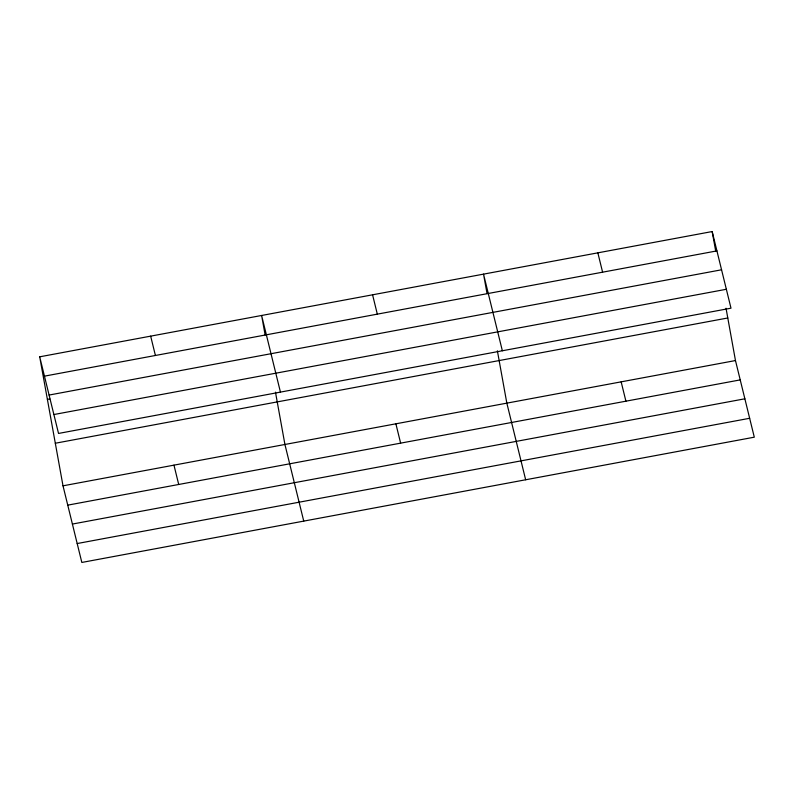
<?xml version="1.0" encoding="UTF-8"?>
<svg xmlns="http://www.w3.org/2000/svg" width="794" height="794" viewBox="0 0 794 794"><rect width="100%" height="100%" fill="white"/><g stroke="black" fill="none" stroke-linecap="round" stroke-linejoin="round"><path stroke-width="1.19" d="M39.7 356.814L712.168 231.55L730.996 308.181L58.528 433.445L39.7 356.814L63.004 485.819L81.832 562.45L754.3 437.186L735.472 360.555L726.024 308.231M44.444 376.148L716.922 250.884M49.089 395.055L721.567 269.791M47.392 399.382L49.833 398.925M53.883 414.537L726.351 289.274M55.312 443.241L727.78 317.977M63.004 485.819L735.472 360.555M67.758 505.143L740.226 379.889M72.403 524.06L744.871 398.796M77.187 543.543L749.655 418.279M597.852 252.849L602.596 272.173M621.156 381.845L625.91 401.178M502.354 350.769L483.526 274.138L487.05 293.601M525.658 479.774L506.84 403.144L497.381 350.829M372.575 294.812L377.319 314.136M395.878 423.807L400.633 443.141M280.441 392.107L261.613 315.476L265.127 334.939M303.745 521.112L284.927 444.481L275.468 392.157M150.662 336.14L155.406 355.474M173.965 465.145L178.71 484.479M712.168 231.55L715.682 251.013"/></g></svg>
